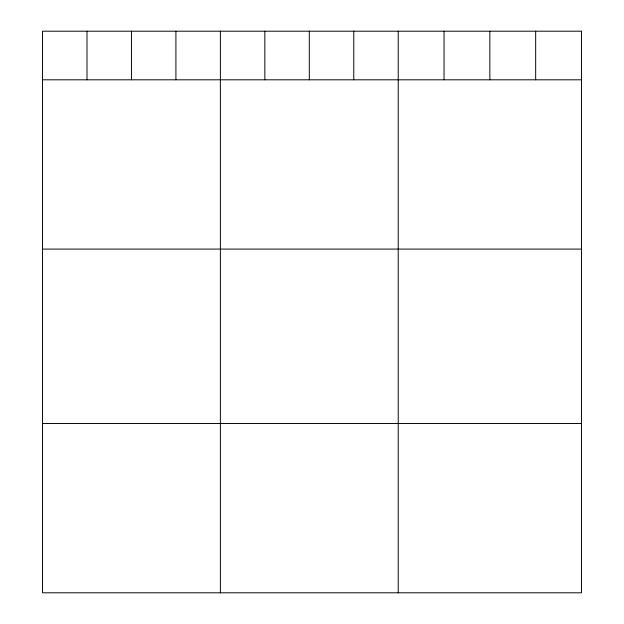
<?xml version="1.0" encoding="UTF-8"?>
<svg xmlns="http://www.w3.org/2000/svg" width="624" height="624" viewBox="0 0 624 624"><rect width="100%" height="100%" fill="white"/><g stroke="black" fill="none" stroke-linecap="round" stroke-linejoin="round"><path stroke-width="0.94" d="M42.526 79.802L581.474 79.802M42.526 249.093L581.474 249.093M42.526 423.509L581.474 423.509M535.665 31.2L535.665 79.802M489.848 31.2L489.848 79.802M444.038 31.2L444.038 79.802M398.229 31.2L398.229 592.8M353.769 31.2L353.769 79.802M309.309 31.2L309.309 79.802M264.841 31.2L264.841 79.802M220.381 31.2L220.381 592.8M175.913 31.2L175.913 79.802M131.453 31.2L131.453 79.802M86.993 31.2L86.993 79.802M581.474 31.2L42.526 31.2L42.526 592.8L581.474 592.8L581.474 31.2"/></g></svg>
